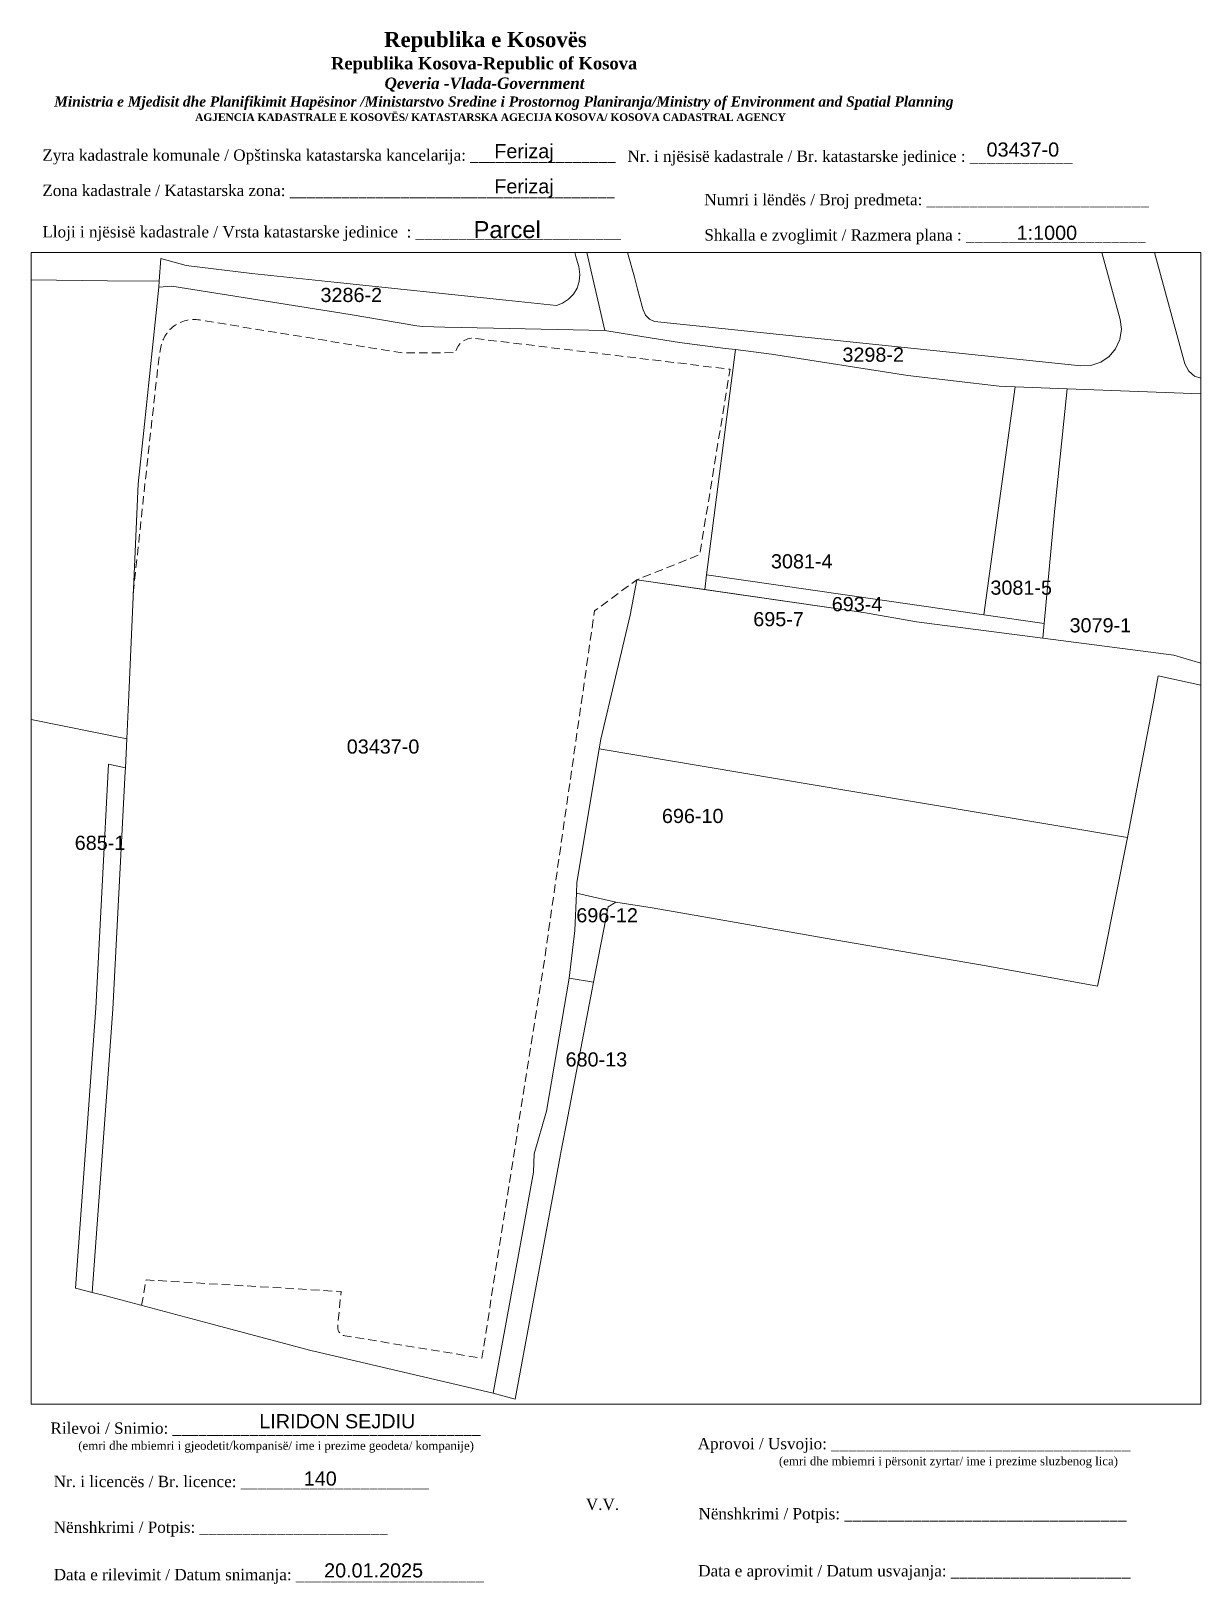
# Paper-space layout 'bashkimi' of a CAD drawing. Header units: metres, sheet in millimetres. Extents: x 1 to 208, y 2 to 276.
# The model-space entities are those that its viewports show. They can reach past a viewport. Long polylines and large blocks are cut down to what shows.
import ezdxf

# ---------------------------------------------------------------- set-up
doc = ezdxf.new("R2010")
doc.units = ezdxf.units.M
doc.linetypes.add('DASHED', pattern=[0.75, 0.5, -0.25])
doc.layers.get('0').update_dxf_attribs({"lineweight": 0})
for name, color, linetype, lineweight in [('Korniza e jashtme', 7, 'Continuous', 0), ('Ndarjet', 1, 'Continuous', 0), ('Nr-Kojshi', 251, 'Continuous', 0), ('Parc-Kojshi', 251, 'Continuous', 0), ('Parc-Re', 7, 'Continuous', 0), ('ParcRePo', 7, 'Continuous', 0), ('shenderrimi', 3, 'Continuous', 0)]:
    doc.layers.add(name, color=color, linetype=linetype, lineweight=lineweight)
doc.styles.get("Standard").update_dxf_attribs({"font": 'arial.ttf'})

msp = doc.modelspace()

# ---------------------------------------------------------------- linework, layer by layer
at = {"layer": 'Ndarjet', "flags": 128}
msp.add_lwpolyline([(7511461.72, 4692321.41), (7511461.39, 4692318.82)], dxfattribs=at)
at = {"layer": 'Parc-Kojshi', "flags": 128}
for points in [[(7511540, 4692381.57), (7511546.21, 4692358.67), (7511546.88, 4692357.37), (7511547.92, 4692356.51), (7511549.22, 4692356.11), (7511552.77, 4692355.74)], [(7511563.64, 4692352.88), (7511525.4, 4692354.28), (7511516.22, 4692354.63), (7511514.57, 4692354.69), (7511513.4, 4692354.73), (7511497.29, 4692356.64), (7511473.17, 4692360.4), (7511466.85, 4692361.2), (7511465.09, 4692361.42), (7511457.83, 4692362.34), (7511456.97, 4692362.45), (7511448.83, 4692363.77), (7511443.74, 4692364.6), (7511434.9, 4692403.06)], [(7511430.34, 4692442.71), (7511448.97, 4692373.99), (7511449.54, 4692371.88), (7511449.96, 4692370.32), (7511450.37, 4692368.8), (7511450.53, 4692368.2), (7511450.92, 4692367.29), (7511451.63, 4692366.58), (7511452.54, 4692366.19), (7511527.81, 4692358.34), (7511529.61, 4692358.41), (7511531.34, 4692358.97), (7511532.82, 4692359.96), (7511533.97, 4692361.31), (7511534.72, 4692362.96), (7511534.99, 4692364.81), (7511534.76, 4692366.51), (7511508.37, 4692463.86)], [(7511365.31, 4692377.26), (7511369.79, 4692376.08), (7511381.38, 4692374.62), (7511395.94, 4692373.1), (7511426.25, 4692369.94), (7511435.22, 4692369), (7511436.29, 4692369.39), (7511437.36, 4692370.09), (7511438.22, 4692370.98), (7511438.86, 4692372.06), (7511439.24, 4692373.25), (7511439.34, 4692374.49), (7511439.14, 4692375.87), (7511438.71, 4692377.4), (7511421.67, 4692440.29)], [(7511434.9, 4692403.06), (7511443.74, 4692364.6), (7511424.06, 4692365), (7511415.47, 4692365.18), (7511411.58, 4692365.25), (7511410.53, 4692365.42), (7511398.76, 4692367.39), (7511367.25, 4692372.38), (7511365, 4692372.24), (7511365.06, 4692373.28), (7511365.31, 4692377.26)], [(7511359.3, 4692292.47), (7511330.19, 4692298.37), (7511328.18, 4692300.82), (7511327.72, 4692303.79), (7511330.32, 4692345.55), (7511331.15, 4692358.74), (7511331.87, 4692373.61), (7511337.89, 4692373.55), (7511355.91, 4692373.37), (7511365.06, 4692373.28), (7511365, 4692372.24), (7511362.31, 4692346.91), (7511361.31, 4692337.48), (7511359.65, 4692300.23), (7511359.3, 4692292.47)], [(7511497.29, 4692356.64), (7511513.4, 4692354.73), (7511514.57, 4692354.69), (7511516.22, 4692354.63), (7511510.7, 4692314.38), (7511510.7, 4692314.37), (7511461.72, 4692321.41), (7511466.85, 4692361.2), (7511473.17, 4692360.4), (7511497.29, 4692356.64)], [(7511525.4, 4692354.28), (7511523.21, 4692332.57), (7511521.34, 4692312.84), (7511510.7, 4692314.37), (7511510.7, 4692314.38), (7511516.22, 4692354.63), (7511525.4, 4692354.28)], [(7511544.23, 4692307.25), (7511521.1, 4692310.25), (7511521.34, 4692312.84), (7511523.21, 4692332.57), (7511525.4, 4692354.28), (7511563.64, 4692352.88), (7511552.81, 4692304.73), (7511544.23, 4692307.25)], [(7511632.17, 4692283.22), (7511630.14, 4692283.7), (7511576.39, 4692296.18), (7511570.36, 4692297.39), (7511541.51, 4692303.58), (7511540.66, 4692298.99), (7511536.08, 4692275.04), (7511487.23, 4692283.19), (7511442.75, 4692290.68), (7511443.03, 4692292.38), (7511448.2, 4692314.28), (7511449.4, 4692320.55), (7511489.45, 4692314.77), (7511498.81, 4692313.15), (7511521.1, 4692310.25), (7511544.23, 4692307.25), (7511552.81, 4692304.73), (7511570.9, 4692299.42), (7511573.25, 4692298.73), (7511576.4, 4692297.81), (7511584.01, 4692295.58), (7511632.38, 4692286.2), (7511632.17, 4692283.22)], [(7511445.72, 4692263.63), (7511438.72, 4692265.22), (7511438.79, 4692267.09), (7511442.75, 4692290.68), (7511487.23, 4692283.19), (7511536.08, 4692275.04), (7511531.91, 4692254.02), (7511530.78, 4692248.79), (7511511.1, 4692252.37), (7511482.67, 4692257.27), (7511482.31, 4692257.33), (7511465.96, 4692260.2), (7511452.09, 4692262.62), (7511445.72, 4692263.63)], [(7511350.27, 4692195.45), (7511353.82, 4692244.9), (7511356.1, 4692287.96), (7511359.07, 4692287.34), (7511359.04, 4692286.71), (7511357.26, 4692252.69), (7511356.85, 4692244.71), (7511356.02, 4692233.29), (7511353.22, 4692194.68), (7511350.27, 4692195.45)], [(7511438.72, 4692265.22), (7511445.72, 4692263.63), (7511444.33, 4692262.77), (7511441.78, 4692249.47), (7511437.47, 4692250.21), (7511438.48, 4692258.63), (7511438.72, 4692265.22)], [(7511424.05, 4692176.88), (7511428.64, 4692201.97), (7511431.17, 4692215.91), (7511431.29, 4692219.14), (7511433.45, 4692226.69), (7511437.47, 4692250.21), (7511441.78, 4692249.47), (7511436.96, 4692224.54), (7511436.2, 4692220.62), (7511427.9, 4692175.82), (7511424.05, 4692176.88)]]:
    msp.add_lwpolyline(points, dxfattribs=at)
msp.add_lwpolyline([(7511461.72, 4692321.41), (7511461.39, 4692318.82), (7511489.45, 4692314.77), (7511498.81, 4692313.15), (7511521.1, 4692310.25), (7511521.34, 4692312.84), (7511510.7, 4692314.37)], close=True, dxfattribs=at)
at = {"layer": 'ParcRePo', "flags": 128}
msp.add_lwpolyline([(7511359.04, 4692286.71), (7511359.07, 4692287.34), (7511359.3, 4692292.47), (7511359.65, 4692300.23), (7511361.31, 4692337.48), (7511362.31, 4692346.91), (7511365, 4692372.24), (7511367.25, 4692372.38), (7511398.76, 4692367.39), (7511410.53, 4692365.42), (7511411.58, 4692365.25), (7511415.47, 4692365.18), (7511424.06, 4692365), (7511443.74, 4692364.6), (7511448.83, 4692363.77), (7511456.97, 4692362.45), (7511465.09, 4692361.42), (7511466.85, 4692361.2), (7511461.72, 4692321.41), (7511461.39, 4692318.82), (7511449.4, 4692320.55), (7511448.2, 4692314.28), (7511443.03, 4692292.38), (7511442.75, 4692290.68), (7511438.79, 4692267.09), (7511438.72, 4692265.22), (7511438.48, 4692258.63), (7511437.47, 4692250.21), (7511433.45, 4692226.69), (7511431.29, 4692219.14), (7511431.17, 4692215.91), (7511428.64, 4692201.97), (7511424.05, 4692176.88), (7511392.37, 4692184.3), (7511391.77, 4692184.44), (7511391.75, 4692184.44), (7511391.59, 4692184.48), (7511374.17, 4692189.12), (7511355.62, 4692194.06), (7511353.22, 4692194.68), (7511356.02, 4692233.29), (7511356.85, 4692244.71), (7511357.26, 4692252.69)], close=True, dxfattribs=at)
at = {"layer": 'shenderrimi', "linetype": 'DASHED', "ltscale": 3, "flags": 128}
msp.add_lwpolyline([(7511361.92, 4692192.38), (7511362.72, 4692196.9), (7511389.33, 4692195.31), (7511397.16, 4692194.84), (7511396.57, 4692188.65, 0.394124), (7511397.82, 4692187.03), (7511422.03, 4692183.08), (7511433.19, 4692254.16), (7511441.93, 4692315.04), (7511449.4, 4692320.55), (7511460.52, 4692324.99), (7511465.87, 4692357.73), (7511420.72, 4692363.18, 0.401993), (7511417.4, 4692360.67), (7511407.99, 4692360.6), (7511372.15, 4692366.44, 0.424657), (7511365.28, 4692361.31), (7511364.9, 4692358.96), (7511362.65, 4692338.71), (7511360.43, 4692317.86)], format="xyb", dxfattribs=at)

# ---------------------------------------------------------------- texts
at = {"layer": 'Nr-Kojshi'}
for s, p in [('3286-2', (7511393.53, 4692369.6)), ('3298-2', (7511485.72, 4692359.05)), ('3081-4', (7511473.1, 4692322.56)), ('3081-5', (7511511.86, 4692317.91)), ('693-4', (7511483.84, 4692315)), ('695-7', (7511469.97, 4692312.35)), ('3079-1', (7511525.84, 4692311.26)), ('696-10', (7511453.84, 4692277.59)), ('685-1', (7511350.12, 4692272.84)), ('696-12', (7511438.72, 4692260.05)), ('680-13', (7511436.82, 4692234.59))]:
    msp.add_text(s, height=2.5, dxfattribs=at).set_placement(p)
at = {"layer": 'Parc-Re'}
msp.add_text('03437-0', height=2.5, dxfattribs=at).set_placement((7511398.17, 4692289.85))

psp = doc.layouts.new('bashkimi')

# ---------------------------------------------------------------- texts
for s, p in [('03437-0', (169.76, 253.87)), ('LIRIDON SEJDIU ', (41.3, 29.28)), ('140', (49.15, 19.16)), ('20.01.2025', (52.75, 2.94))]:
    psp.add_text(s, height=2.5).set_placement(p)
for s, insert, char_height, width, attachment_point in [('\\pi77.297;{\\fBook Antiqua|b1|i0|c0|p18;\\H1.333x;Republika e Kosovës\\fTimes New Roman|b1|i0|c0|p18;\\P\\pi67.927;\\fBook Antiqua|b1|i0|c0|p18;\\H0.8125x;Republika Kosova-Republic of Kosova\\fTimes New Roman|b1|i0|c0|p18;\\P\\pi77.378;\\fBook Antiqua|b1|i1|c0|p18;\\H0.9233x;Qeveria -Vlada-Government \\P\\pi13.032,l6,t23.033;\\fTimes New Roman|b1|i1|c0|p18;\\H0.9x;Ministria e Mjedisit dhe Planifikimit Hapësinor /Ministarstvo Sredine i Prostornog Planiranja/Ministry of Environment and Spatial Planning\\P\\pi43.931,l0,tz;\\fBook Antiqua|b1|i0|c0|p18;\\H0.7406x;AGJENCIA KADASTRALE E KOSOVËS/ KATASTARSKA AGECIJA KOSOVA/ KOSOVA CADASTRAL AGENCY}', (-13.96, 275.89), 2, 191.8237, 1), ('{\\fTimes New Roman|b0|i0|c0|p18;Zyra kadastrale komunale / Opštinska katastarska kancelarija: _________________}', (2.98, 255.14), 2, 100.6873, 1), ('Ferizaj', (88.05, 254.47), 2.5, 9.9735, 5), ('{\\fTimes New Roman|b0|i0|c0|p18;Nr. i njësisë kadastrale / Br. katastarske jedinice : ____________}', (106.33, 254.94), 2, 79.9484, 1), ('Ferizaj', (88.05, 248.25), 2.5, 9.9735, 5), ('{\\fTimes New Roman|b0|i0|c0|p18;Zona kadastrale / Katastarska zona: ______________________________________}', (2.98, 248.91), 2, 100.6873, 1), ('{\\fTimes New Roman|b0|i0|c0|p18;Numri i lëndës / Broj predmeta: __________________________}', (119.91, 247.28), 2, 79.9484, 1), ('{\\fTimes New Roman|b0|i0|c0|p18;Lloji i njësisë kadastrale / Vrsta katastarske jedinice  : ________________________}', (2.98, 241.59), 2, 100.6873, 1), ('{\\fArial|b0|i0|c0|p34;Parcel}', (85.09, 240.96), 3, 11.2939, 5), ('1:1000', (180.41, 240.41), 2.5, 10.1784, 5), ('{\\fTimes New Roman|b0|i0|c0|p18;Shkalla e zvoglimit / Razmera plana : _____________________}', (119.91, 241.04), 2, 79.9484, 1), ('{\\fTimes New Roman|b0|i0|c0|p18;Rilevoi / Snimio: ____________________________________\\P     \\H0.75x;(emri dhe mbiemri i gjeodetit/kompanisë/ ime i prezime geodeta/ kompanije)}', (42.38, 27.65), 2, 74.7958, 5), ('{\\fTimes New Roman|b0|i0|c0|p18; Aprovoi / Usvojio: ___________________________________\\P                    \\H0.75x;(emri dhe mbiemri i përsonit zyrtar/ ime i prezime sluzbenog lica)}', (117.98, 27.58), 2, 83.344, 1), ('{\\fTimes New Roman|b0|i0|c0|p18;Nr. i licencës / Br. licence: ______________________\\P                                }', (4.98, 20.89), 2, 83.344, 1), ('{\\fTimes New Roman|b0|i0|c0|p18;V.V.                                 }', (101.92, 15.84), 2, 5.7076, 5), ('{\\fTimes New Roman|b0|i0|c0|p18; Nënshkrimi / Potpis: _________________________________}', (118.12, 15.2), 2, 83.344, 1), ('{\\fTimes New Roman|b0|i0|c0|p18;Nënshkrimi / Potpis: ______________________\\P                                 }', (4.98, 12.82), 2, 83.344, 1), ('{\\fTimes New Roman|b0|i0|c0|p18;Data e rilevimit / Datum snimanja: ______________________\\P                                 }', (4.98, 4.45), 2, 83.344, 1), ('{\\fTimes New Roman|b0|i0|c0|p18; Data e aprovimit / Datum usvajanja: _____________________}', (118.07, 5.12), 2, 83.344, 1)]:
    psp.add_mtext(s, dxfattribs=dict(insert=insert, char_height=char_height, width=width, attachment_point=attachment_point))

# ---------------------------------------------------------------- viewports
at = {"layer": 'Korniza e jashtme', "view_target_point": (370776.43, 310629.57)}
psp.add_viewport(center=(104.31, 135.25), size=(206.65, 203.4046), view_center_point=(7140669.3, 4381647.09), view_height=203.4046, dxfattribs=at)

doc.saveas('drawing.dxf')
